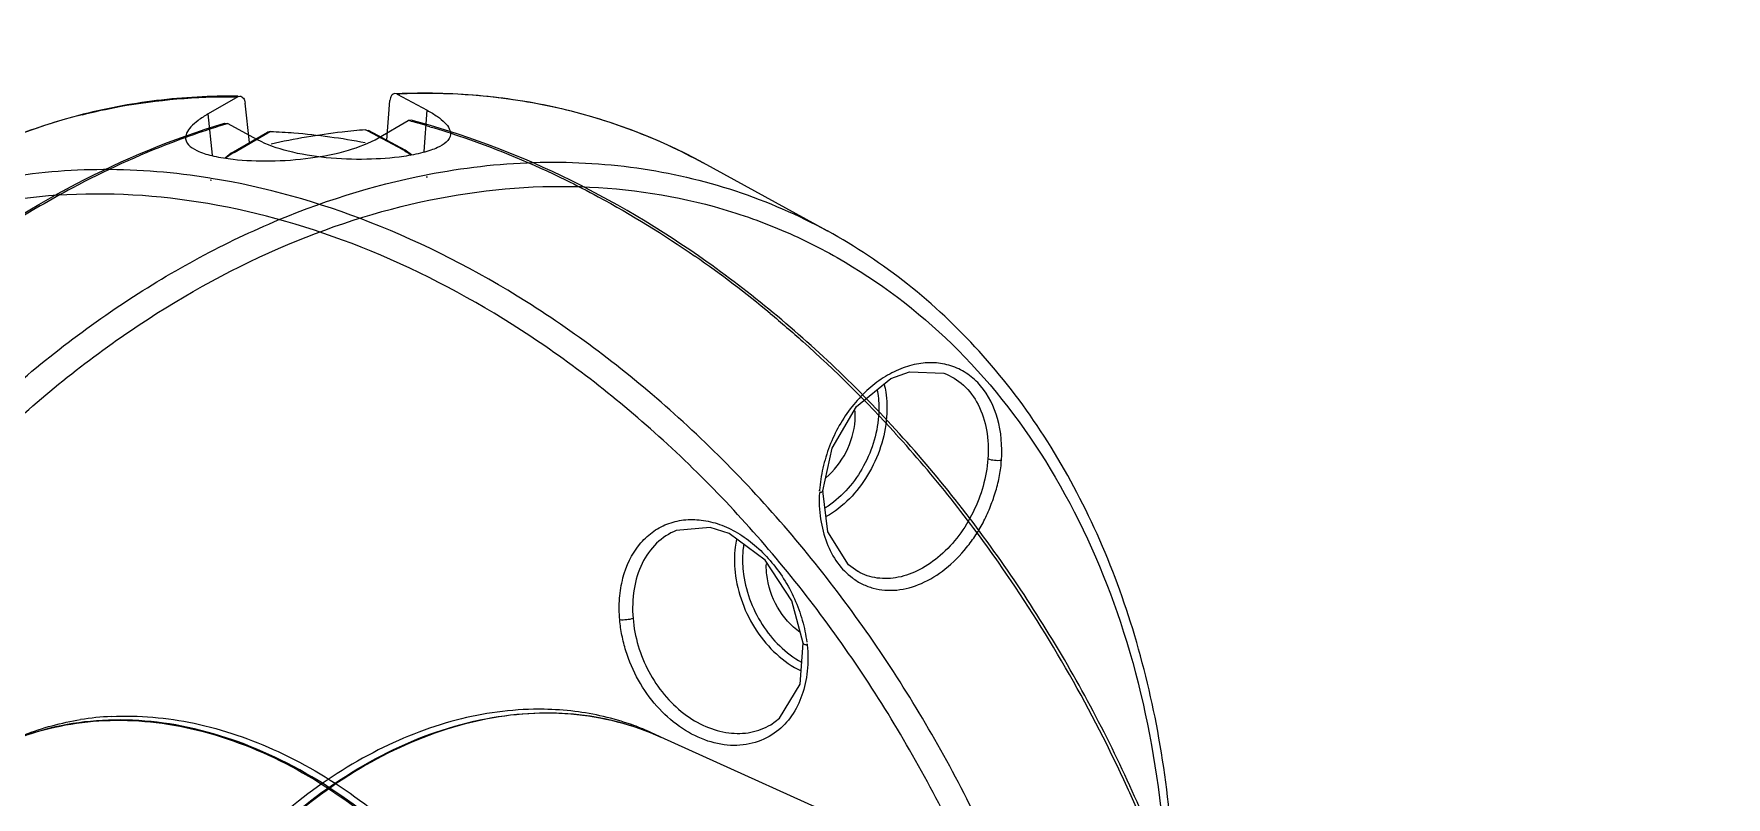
# Model space of a CAD drawing. Header units: metres. Extents: x 420822 to 421453, y 1458172 to 1458620.
# Drawn here: x 420944.917 to 420945.513, y 1458433.583 to 1458433.853 of the extents above; entities that cross this region are included whole.
import ezdxf

# ---------------------------------------------------------------- set-up
doc = ezdxf.new("R2010")
doc.units = ezdxf.units.M
doc.header["$MEASUREMENT"] = 0
for name, color, linetype in [('ASSEM_MEMBER_1', 7, 'CONTINUOUS'), ('BUILDING', 230, 'CONTINUOUS'), ('Standard', 7, 'CONTINUOUS')]:
    doc.layers.add(name, color=color, linetype=linetype)

# ---------------------------------------------------------------- blocks, each defined once
blk = doc.blocks.new('CCTV')
at = {"layer": 'ASSEM_MEMBER_1', "color": 7, "linetype": 'Continuous'}
for p, q in [((-0.1579, 17.4402), (-0.1996, 17.4161)), ((-0.1576, 17.4411), (-0.1581, 17.4411)), ((-0.1575, 17.4407), (-0.158, 17.4406)), ((-0.1575, 17.4405), (-0.1548, 17.4411)), ((-0.1415, 17.3757), (-0.1475, 17.4314)), ((0.0525, 17.3789), (0.0567, 17.4348)), ((0.0664, 17.4442), (0.0637, 17.4447)), ((0.0664, 17.4444), (0.0669, 17.4443)), ((0.0665, 17.4449), (0.0669, 17.4449)), ((0.0668, 17.4439), (0.1093, 17.4212)), ((-0.1933, 17.3581), (-0.1996, 17.4161)), ((-0.1767, 17.4029), (-0.1728, 17.4026)), ((-0.1299, 17.3796), (-0.1723, 17.4024)), ((0.0408, 17.3825), (0.0825, 17.4066)), ((0.0869, 17.4073), (0.0829, 17.4068)), ((0.1049, 17.363), (0.1093, 17.4212)), ((-0.167, 17.3609), (-0.116, 17.3904)), ((-0.1628, 17.3619), (-0.1154, 17.3893)), ((-0.1118, 17.3914), (-0.116, 17.3904)), ((-0.1154, 17.3893), (-0.1118, 17.3914)), ((-0.1154, 17.3893), (-0.1118, 17.3914)), ((0.026, 17.3917), (0.0223, 17.3937)), ((0.026, 17.3917), (0.0223, 17.3937)), ((0.0223, 17.3937), (0.0266, 17.3928)), ((0.0743, 17.3658), (0.026, 17.3917)), ((0.0785, 17.365), (0.0266, 17.3928)), ((-0.1755, 17.354), (-0.167, 17.361)), ((-0.1628, 17.3619), (-0.1669, 17.361)), ((0.0743, 17.3658), (0.0785, 17.365)), ((0.0873, 17.3584), (0.0785, 17.365)), ((0.1079, 17.3303), (0.1098, 17.3306)), ((0.6737, 17.2512), (0.4988, 17.347)), ((-0.1952, 17.3252), (-0.1971, 17.3255)), ((-0.1949, 17.3223), (-0.1968, 17.3226)), ((0.1077, 17.3273), (0.1096, 17.3276)), ((0.6737, 17.2512), (0.6739, 17.2511)), ((0.8379, 17.0505), (0.838, 17.0505)), ((0.4608, 16.8287), (0.4607, 16.8287)), ((0.7171, 16.7707), (0.717, 16.7707)), ((0.5941, 16.5549), (0.5941, 16.5549)), ((1.3817, 16.1116), (0.439, 16.5374))]:
    blk.add_line(p, q, dxfattribs=at)
for points in [[(0.6676, 16.8846), (0.6806, 16.945), (0.7151, 17.0037), (0.7633, 17.0428), (0.7895, 17.0526), (0.838, 17.0505)], [(0.717, 16.7707), (0.7035, 16.7802), (0.6744, 16.8267), (0.6676, 16.8846)], [(0.6398, 16.67), (0.6236, 16.7297), (0.586, 16.7871), (0.5353, 16.8243), (0.5084, 16.8328), (0.4607, 16.8287)], [(0.5941, 16.5549), (0.6065, 16.5639), (0.6355, 16.6119), (0.6398, 16.67)]]:
    blk.add_lwpolyline(points, dxfattribs=at)
for centre, radius, start, end in [((-0.1696, 16.5347), 0.9056, 89.2713, 89.5061), ((0.1085, 16.5393), 0.9056, 92.3934, 92.6283), ((-0.1853, 16.6506), 0.7881, 104.0888, 120.5957), ((0.1403, 16.3573), 1.0908, 106.662, 106.8549), ((-0.1953, 16.3518), 1.0908, 75.0446, 75.2375), ((-0.1993, 16.3369), 1.1062, 73.5959, 75.0417), ((0.1203, 16.6557), 0.7881, 61.3038, 77.8108), ((0.1448, 16.3426), 1.1062, 106.8578, 108.3036), ((-0.1039, 17.2601), 0.1176, 120.0319, 122.3345), ((0.0188, 17.2622), 0.1176, 59.565, 61.8676), ((-0.4019, 15.9348), 1.5589, 50.3244, 55.2353), ((-0.6153, 15.7091), 1.8701, 34.7968, 42.1966), ((0.829, 16.8746), 0.1665, 176.2711, 177.4743), ((-0.7017, 15.6474), 1.9762, 24.4997, 34.8365), ((0.4072, 16.6396), 0.2397, 6.6555, 7.5813), ((0.2673, 16.1681), 0.4086, 82.9467, 89.0439), ((-0.316, 16.1584), 0.4086, 92.8556, 98.9528), ((0.2844, 16.1949), 0.3757, 68.2051, 73.3472), ((0.2737, 16.203), 0.373, 63.699, 66.4384), ((0.2853, 16.1973), 0.3732, 67.4742, 68.198), ((0.2853, 16.1972), 0.3733, 65.6925, 67.4741), ((-0.7123, 15.6414), 1.9884, 23.4778, 24.5293)]:
    blk.add_arc(centre, radius, start, end, dxfattribs=at)
for points, knots in [([(-0.1581, 17.4411), (-0.1962, 17.4415), (-0.2719, 17.4374), (-0.3828, 17.4165), (-0.4885, 17.3809), (-0.5547, 17.3478), (-0.5864, 17.329)], [0, 0, 0, 0, 0.255406, 0.50596, 0.75345, 1, 1, 1, 1]), ([(-0.3771, 17.415), (-0.3598, 17.4194), (-0.289, 17.4348), (-0.2163, 17.4407), (-0.1618, 17.4403)], [0, 0, 0, 0, 0.246783, 1, 1, 1, 1]), ([(-0.1548, 17.4411), (-0.1539, 17.4411), (-0.152, 17.4405), (-0.1497, 17.4383), (-0.1482, 17.4352), (-0.1477, 17.4327), (-0.1475, 17.4314)], [0, 0, 0, 0, 0.204133, 0.430994, 0.697145, 1, 1, 1, 1]), ([(0.0637, 17.4447), (0.0628, 17.4447), (0.0609, 17.4441), (0.0587, 17.4418), (0.0573, 17.4386), (0.0568, 17.4361), (0.0567, 17.4348)], [0, 0, 0, 0, 0.204133, 0.430994, 0.697145, 1, 1, 1, 1]), ([(0.0669, 17.4449), (0.1051, 17.4465), (0.1808, 17.4449), (0.2924, 17.4277), (0.3992, 17.3957), (0.4665, 17.3647), (0.4988, 17.347)], [0, 0, 0, 0, 0.255406, 0.50596, 0.75345, 1, 1, 1, 1]), ([(0.2867, 17.426), (0.2693, 17.4298), (0.1981, 17.4428), (0.1252, 17.4464), (0.0707, 17.4441)], [0, 0, 0, 0, 0.246783, 1, 1, 1, 1]), ([(-1.3011, 15.8427), (-1.2885, 16.0165), (-1.2296, 16.2779), (-1.0858, 16.5997), (-0.9463, 16.825), (-0.7808, 17.0246), (-0.5943, 17.192), (-0.393, 17.3215), (-0.2489, 17.3814), (-0.1767, 17.403)], [0, 0, 0, 0, 0.257572, 0.389236, 0.519953, 0.647795, 0.771105, 0.888685, 1, 1, 1, 1]), ([(-0.1996, 17.4161), (-0.2045, 17.4133), (-0.2131, 17.4077), (-0.2236, 17.3988), (-0.2303, 17.3901), (-0.2317, 17.3837), (-0.2314, 17.381)], [0, 0, 0, 0, 0.343979, 0.621447, 0.834076, 1, 1, 1, 1]), ([(1.2623, 15.8852), (1.244, 16.0585), (1.1764, 16.3178), (1.022, 16.6347), (0.8752, 16.8552), (0.7031, 17.0492), (0.5112, 17.2103), (0.3057, 17.3331), (0.1597, 17.3881), (0.0869, 17.4073)], [0, 0, 0, 0, 0.257572, 0.389236, 0.519953, 0.647795, 0.771105, 0.888685, 1, 1, 1, 1]), ([(0.1093, 17.4212), (0.1143, 17.4185), (0.1231, 17.4133), (0.1339, 17.4047), (0.1408, 17.3963), (0.1425, 17.3899), (0.1423, 17.3872)], [0, 0, 0, 0, 0.343979, 0.621447, 0.834076, 1, 1, 1, 1]), ([(-0.2026, 17.3928), (-0.2186, 17.3876), (-0.2831, 17.3646), (-0.3456, 17.3359), (-0.3913, 17.3116)], [0, 0, 0, 0, 0.245185, 1, 1, 1, 1]), ([(-0.2314, 17.381), (-0.2305, 17.3724), (-0.2173, 17.3644), (-0.2027, 17.3593), (-0.1865, 17.3552), (-0.1736, 17.3533), (-0.1645, 17.3522)], [0, 0, 0, 0, 0.344893, 0.479873, 0.634946, 1, 1, 1, 1]), ([(-0.1645, 17.3522), (-0.1472, 17.3503), (-0.1106, 17.3489), (-0.0559, 17.3527), (-0.0042, 17.3628), (0.0275, 17.3748), (0.0408, 17.3825)], [0, 0, 0, 0, 0.249413, 0.521218, 0.781335, 1, 1, 1, 1]), ([(0.0763, 17.3562), (0.059, 17.3537), (0.0225, 17.3511), (-0.0323, 17.3531), (-0.0843, 17.3615), (-0.1164, 17.3724), (-0.1299, 17.3796)], [0, 0, 0, 0, 0.249413, 0.521218, 0.781335, 1, 1, 1, 1]), ([(-0.1118, 17.3914), (-0.1007, 17.391), (-0.0559, 17.3882), (-0.0113, 17.3821), (0.022, 17.3758)], [0, 0, 0, 0, 0.246834, 1, 1, 1, 1]), ([(0.0223, 17.3937), (0.0113, 17.3928), (-0.0334, 17.3885), (-0.0778, 17.381), (-0.1108, 17.3736)], [0, 0, 0, 0, 0.246834, 1, 1, 1, 1]), ([(0.1423, 17.3872), (0.1416, 17.3786), (0.1286, 17.3701), (0.1142, 17.3646), (0.0983, 17.3599), (0.0854, 17.3575), (0.0763, 17.3562)], [0, 0, 0, 0, 0.344893, 0.479873, 0.634946, 1, 1, 1, 1]), ([(0.1131, 17.3981), (0.1292, 17.3933), (0.1945, 17.3725), (0.2579, 17.3459), (0.3043, 17.3232)], [0, 0, 0, 0, 0.245185, 1, 1, 1, 1]), ([(-0.1668, 17.3595), (-0.1676, 17.359), (-0.1704, 17.3571), (-0.1732, 17.3551), (-0.1751, 17.3535)], [0, 0, 0, 0, 0.266548, 1, 1, 1, 1]), ([(0.0784, 17.3635), (0.0792, 17.3631), (0.0821, 17.3613), (0.0849, 17.3594), (0.0869, 17.3578)], [0, 0, 0, 0, 0.266548, 1, 1, 1, 1]), ([(-0.1971, 17.3255), (-0.2467, 17.3335), (-0.3457, 17.3417), (-0.4923, 17.3293), (-0.6315, 17.2923), (-0.7176, 17.2514), (-0.7581, 17.2274)], [0, 0, 0, 0, 0.259709, 0.510933, 0.756539, 1, 1, 1, 1]), ([(0.1098, 17.3306), (0.1591, 17.3402), (0.2578, 17.3517), (0.4047, 17.3442), (0.545, 17.3118), (0.6324, 17.2738), (0.6737, 17.2512)], [0, 0, 0, 0, 0.259709, 0.510933, 0.756539, 1, 1, 1, 1]), ([(-1.0654, 15.7608), (-1.0588, 15.8489), (-1.0311, 16.0264), (-0.9516, 16.2853), (-0.8354, 16.5319), (-0.6875, 16.7576), (-0.5125, 16.9537), (-0.3171, 17.1138), (-0.1077, 17.2312), (0.1081, 17.302), (0.3227, 17.3222), (0.4948, 17.2959), (0.6216, 17.2493), (0.741, 17.1866), (0.8761, 17.0772), (1.0042, 16.9045), (1.0959, 16.6975), (1.1479, 16.4638), (1.1553, 16.2998), (1.1526, 16.216)], [0, 0, 0, 0, 0.069688, 0.141021, 0.21283, 0.28389, 0.353034, 0.419327, 0.482114, 0.541242, 0.597057, 0.650547, 0.67691, 0.703265, 0.756654, 0.812313, 0.871244, 0.933858, 1, 1, 1, 1]), ([(-0.7151, 16.7733), (-0.66, 16.8456), (-0.5413, 16.9794), (-0.3388, 17.1451), (-0.1219, 17.2662), (0.0318, 17.3154), (0.1079, 17.3303)], [0, 0, 0, 0, 0.269017, 0.526743, 0.770637, 1, 1, 1, 1]), ([(-0.3913, 17.3116), (-0.4066, 17.3035), (-0.4684, 17.269), (-0.5275, 17.2298), (-0.5702, 17.1979)], [0, 0, 0, 0, 0.245621, 1, 1, 1, 1]), ([(0.6458, 16.7959), (0.5883, 16.8663), (0.4653, 16.9961), (0.2574, 17.155), (0.0366, 17.2688), (-0.1187, 17.3129), (-0.1952, 17.3252)], [0, 0, 0, 0, 0.269017, 0.526743, 0.770637, 1, 1, 1, 1]), ([(0.3043, 17.3232), (0.3199, 17.3155), (0.3828, 17.2831), (0.4431, 17.2459), (0.487, 17.2154)], [0, 0, 0, 0, 0.245621, 1, 1, 1, 1]), ([(1.0295, 15.7955), (1.0199, 15.8834), (0.9864, 16.0599), (0.8984, 16.316), (0.7741, 16.5586), (0.6188, 16.7792), (0.4373, 16.9695), (0.2367, 17.123), (0.0236, 17.2333), (-0.1944, 17.297), (-0.4096, 17.3101), (-0.5807, 17.278), (-0.7059, 17.2273), (-0.8232, 17.1606), (-0.9546, 17.0468), (-1.0769, 16.87), (-1.1617, 16.6601), (-1.2059, 16.4248), (-1.2079, 16.2606), (-1.2024, 16.1769)], [0, 0, 0, 0, 0.069688, 0.141021, 0.21283, 0.28389, 0.353034, 0.419327, 0.482114, 0.541242, 0.597057, 0.650547, 0.67691, 0.703265, 0.756654, 0.812313, 0.871244, 0.933858, 1, 1, 1, 1]), ([(1.1628, 16.2143), (1.167, 16.325), (1.1567, 16.49), (1.1053, 16.6984), (1.0502, 16.8409), (0.9786, 16.9698), (0.8914, 17.083), (0.79, 17.1784), (0.7136, 17.2293), (0.6739, 17.2511)], [0, 0, 0, 0, 0.275776, 0.406908, 0.533216, 0.654952, 0.772689, 0.887322, 1, 1, 1, 1]), ([(0.5933, 17.1347), (0.6088, 17.1218), (0.6708, 17.0685), (0.7288, 17.0108), (0.7702, 16.9652)], [0, 0, 0, 0, 0.246636, 1, 1, 1, 1]), ([(0.9193, 16.9281), (0.9208, 16.9476), (0.918, 16.9852), (0.8977, 17.0271), (0.8727, 17.0498), (0.8512, 17.0609), (0.8273, 17.0661), (0.8021, 17.0646), (0.7766, 17.0575), (0.7518, 17.0444), (0.7286, 17.0262), (0.7004, 16.9956), (0.6793, 16.958), (0.6668, 16.9171), (0.6635, 16.8959), (0.6628, 16.8854)], [0, 0, 0, 0, 0.130392, 0.246208, 0.300078, 0.352782, 0.40592, 0.461165, 0.519442, 0.581375, 0.647006, 0.715564, 0.85783, 0.929561, 1, 1, 1, 1]), ([(0.838, 17.0505), (0.8482, 17.0468), (0.8677, 17.0348), (0.8887, 17.0061), (0.9001, 16.9698), (0.9012, 16.9434), (0.9002, 16.9298)], [0, 0, 0, 0, 0.223947, 0.460322, 0.718639, 1, 1, 1, 1]), ([(0.7442, 17.0265), (0.7444, 17.025), (0.7455, 17.0189), (0.7461, 17.0127), (0.7463, 17.0081)], [0, 0, 0, 0, 0.246279, 1, 1, 1, 1]), ([(0.7539, 17.0348), (0.7548, 17.0312), (0.7579, 17.016), (0.7583, 17.0005), (0.7574, 16.9888)], [0, 0, 0, 0, 0.241246, 1, 1, 1, 1]), ([(0.713, 16.9841), (0.7131, 16.9853), (0.7133, 16.9897), (0.7133, 16.9942), (0.7131, 16.9975)], [0, 0, 0, 0, 0.253081, 1, 1, 1, 1]), ([(0.7463, 17.0081), (0.7464, 17.0066), (0.7466, 17.0005), (0.7464, 16.9944), (0.746, 16.9899)], [0, 0, 0, 0, 0.246839, 1, 1, 1, 1]), ([(0.746, 16.9899), (0.7441, 16.9639), (0.7279, 16.9136), (0.6922, 16.8739), (0.6709, 16.8607)], [0, 0, 0, 0, 0.50948, 1, 1, 1, 1]), ([(0.6716, 16.9032), (0.6835, 16.9129), (0.7029, 16.9381), (0.7118, 16.9686), (0.713, 16.9841)], [0, 0, 0, 0, 0.496047, 1, 1, 1, 1]), ([(0.7574, 16.9888), (0.7564, 16.9745), (0.7504, 16.9457), (0.7268, 16.8941), (0.6962, 16.8617), (0.6722, 16.8483)], [0, 0, 0, 0, 0.253941, 0.513307, 1, 1, 1, 1]), ([(0.7092, 16.7618), (0.7136, 16.7585), (0.7229, 16.7527), (0.7437, 16.745), (0.7728, 16.7428), (0.8082, 16.753), (0.842, 16.7739), (0.8664, 16.7991), (0.8838, 16.8226), (0.8951, 16.8421), (0.9043, 16.8629), (0.9117, 16.8843), (0.9172, 16.9061), (0.9191, 16.9208), (0.9193, 16.9281)], [0, 0, 0, 0, 0.051745, 0.103011, 0.207376, 0.319994, 0.443654, 0.577604, 0.647343, 0.718131, 0.78954, 0.8607, 0.931238, 1, 1, 1, 1]), ([(0.9002, 16.9298), (0.8984, 16.9039), (0.8838, 16.853), (0.8453, 16.8006), (0.8057, 16.7728), (0.775, 16.7613), (0.7443, 16.7599), (0.7254, 16.7661), (0.7171, 16.7707)], [0, 0, 0, 0, 0.278488, 0.552186, 0.677709, 0.792543, 0.898296, 1, 1, 1, 1]), ([(0.9002, 16.9298), (0.9031, 16.9287), (0.9096, 16.9276), (0.9161, 16.9275), (0.9193, 16.9281)], [0, 0, 0, 0, 0.488652, 1, 1, 1, 1]), ([(0.6626, 16.8819), (0.6616, 16.8696), (0.6632, 16.8455), (0.6714, 16.8117), (0.6866, 16.7829), (0.7012, 16.7678), (0.7092, 16.7618)], [0, 0, 0, 0, 0.276915, 0.536636, 0.776895, 1, 1, 1, 1]), ([(0.6676, 16.8846), (0.6676, 16.884), (0.6665, 16.883), (0.6647, 16.8824), (0.6634, 16.8821), (0.6626, 16.8819)], [0, 0, 0, 0, 0.319133, 0.606999, 1, 1, 1, 1]), ([(0.381, 16.7027), (0.3801, 16.7128), (0.3799, 16.7327), (0.3858, 16.7698), (0.4013, 16.8031), (0.4258, 16.8268), (0.4472, 16.8387), (0.4712, 16.8446), (0.4966, 16.8443), (0.5225, 16.838), (0.5479, 16.8258), (0.572, 16.8085), (0.5939, 16.7867), (0.6128, 16.761), (0.6281, 16.7327), (0.6392, 16.7025), (0.6434, 16.6816), (0.6447, 16.6712)], [0, 0, 0, 0, 0.067212, 0.131193, 0.247822, 0.302087, 0.355062, 0.408368, 0.463601, 0.521866, 0.583743, 0.649144, 0.717484, 0.787935, 0.8593, 0.930382, 1, 1, 1, 1]), ([(0.4607, 16.8287), (0.4505, 16.8246), (0.431, 16.8118), (0.4104, 16.7822), (0.3993, 16.7452), (0.3986, 16.7185), (0.3997, 16.7048)], [0, 0, 0, 0, 0.224192, 0.461272, 0.719804, 1, 1, 1, 1]), ([(0.5458, 16.8162), (0.545, 16.8126), (0.5424, 16.7973), (0.5424, 16.7816), (0.5437, 16.7699)], [0, 0, 0, 0, 0.241175, 1, 1, 1, 1]), ([(0.5558, 16.8086), (0.5556, 16.807), (0.5547, 16.8007), (0.5543, 16.7943), (0.5542, 16.7895)], [0, 0, 0, 0, 0.246158, 1, 1, 1, 1]), ([(0.5542, 16.7895), (0.5542, 16.788), (0.5542, 16.782), (0.5546, 16.7759), (0.5551, 16.7714)], [0, 0, 0, 0, 0.246839, 1, 1, 1, 1]), ([(0.5883, 16.7667), (0.5882, 16.768), (0.5877, 16.773), (0.5876, 16.778), (0.5878, 16.7817)], [0, 0, 0, 0, 0.253541, 1, 1, 1, 1]), ([(1.0673, 15.8004), (1.0577, 15.8894), (1.0239, 16.0683), (0.9348, 16.3278), (0.8095, 16.574), (0.7036, 16.7251), (0.6458, 16.7959)], [0, 0, 0, 0, 0.245392, 0.496618, 0.749584, 1, 1, 1, 1]), ([(0.5437, 16.7699), (0.5453, 16.7553), (0.5524, 16.7261), (0.5786, 16.6745), (0.6114, 16.6429), (0.6367, 16.6308)], [0, 0, 0, 0, 0.254658, 0.514615, 1, 1, 1, 1]), ([(0.5551, 16.7714), (0.558, 16.7449), (0.5765, 16.694), (0.6149, 16.6552), (0.6374, 16.6431)], [0, 0, 0, 0, 0.510671, 1, 1, 1, 1]), ([(0.6353, 16.685), (0.6224, 16.6942), (0.6007, 16.7193), (0.5901, 16.7506), (0.5883, 16.7667)], [0, 0, 0, 0, 0.494506, 1, 1, 1, 1]), ([(0.3997, 16.7048), (0.3969, 16.7036), (0.3906, 16.7025), (0.3842, 16.7023), (0.381, 16.7027)], [0, 0, 0, 0, 0.487222, 1, 1, 1, 1]), ([(0.6023, 16.5453), (0.5933, 16.5384), (0.5723, 16.5277), (0.5364, 16.5238), (0.4992, 16.5321), (0.4634, 16.5515), (0.4317, 16.5805), (0.4059, 16.617), (0.3912, 16.6517), (0.3837, 16.6807), (0.3815, 16.6954), (0.381, 16.7027)], [0, 0, 0, 0, 0.104742, 0.212655, 0.328093, 0.452646, 0.585263, 0.723237, 0.862835, 0.932095, 1, 1, 1, 1]), ([(0.3997, 16.7048), (0.4019, 16.6788), (0.4172, 16.6277), (0.4588, 16.5767), (0.501, 16.5513), (0.5337, 16.5419), (0.5658, 16.5425), (0.5855, 16.5498), (0.5941, 16.5549)], [0, 0, 0, 0, 0.273628, 0.542745, 0.668432, 0.785587, 0.895017, 1, 1, 1, 1]), ([(0.6452, 16.6673), (0.6467, 16.6551), (0.6467, 16.6309), (0.6396, 16.5967), (0.6251, 16.5671), (0.6104, 16.5515), (0.6023, 16.5453)], [0, 0, 0, 0, 0.27492, 0.532604, 0.772987, 1, 1, 1, 1]), ([(0.6398, 16.67), (0.6399, 16.6693), (0.6411, 16.6684), (0.643, 16.6677), (0.6444, 16.6674), (0.6452, 16.6673)], [0, 0, 0, 0, 0.324302, 0.611449, 1, 1, 1, 1]), ([(0.2741, 16.5766), (0.235, 16.5773), (0.1538, 16.5673), (0.0357, 16.522), (-0.0769, 16.4488), (-0.1793, 16.3512), (-0.2668, 16.2335), (-0.3359, 16.1012), (-0.3832, 15.96), (-0.3993, 15.8625), (-0.4029, 15.814)], [0, 0, 0, 0, 0.105703, 0.218581, 0.339141, 0.466607, 0.599078, 0.734039, 0.868604, 1, 1, 1, 1]), ([(-0.3928, 15.8105), (-0.3885, 15.8675), (-0.3678, 15.9823), (-0.3051, 16.1456), (-0.214, 16.294), (-0.0999, 16.4183), (0.0305, 16.5109), (0.149, 16.5574), (0.2434, 16.572), (0.3117, 16.572), (0.3775, 16.561), (0.4191, 16.5464), (0.439, 16.5374)], [0, 0, 0, 0, 0.135406, 0.274049, 0.411941, 0.545221, 0.670883, 0.787506, 0.842734, 0.896217, 0.94844, 1, 1, 1, 1]), ([(0.3921, 16.5549), (0.3723, 16.5608), (0.3311, 16.5695), (0.2672, 16.5727), (0.2017, 16.566), (0.112, 16.5438), (0.0009, 16.4913), (-0.1203, 16.3962), (-0.2257, 16.2735), (-0.3096, 16.1299), (-0.3674, 15.9736), (-0.3867, 15.8643), (-0.3909, 15.8101)], [0, 0, 0, 0, 0.051158, 0.103409, 0.157239, 0.213005, 0.330852, 0.457311, 0.590662, 0.727956, 0.865612, 1, 1, 1, 1]), ([(-0.3364, 16.5665), (-0.2973, 16.5685), (-0.2157, 16.5611), (-0.0963, 16.5198), (0.0187, 16.4504), (0.1242, 16.3562), (0.2157, 16.2415), (0.2891, 16.1115), (0.341, 15.972), (0.3604, 15.8751), (0.3656, 15.8268)], [0, 0, 0, 0, 0.105703, 0.218581, 0.339141, 0.466607, 0.599078, 0.734039, 0.868604, 1, 1, 1, 1]), ([(0.4228, 16.545), (0.4145, 16.5486), (0.3806, 16.562), (0.3447, 16.5702), (0.3175, 16.5736)], [0, 0, 0, 0, 0.248612, 1, 1, 1, 1]), ([(0.3556, 15.8229), (0.3494, 15.8797), (0.3249, 15.9938), (0.2568, 16.1549), (0.1608, 16.3002), (0.0427, 16.4207), (-0.0907, 16.5089), (-0.2107, 16.5514), (-0.3055, 16.5629), (-0.3737, 16.5606), (-0.4392, 16.5474), (-0.4803, 16.5315), (-0.4998, 16.5218)], [0, 0, 0, 0, 0.135406, 0.274049, 0.411941, 0.545221, 0.670883, 0.787506, 0.842734, 0.896217, 0.94844, 1, 1, 1, 1]), ([(-0.4839, 16.53), (-0.4757, 16.5338), (-0.4423, 16.5483), (-0.4066, 16.5578), (-0.3796, 16.5621)], [0, 0, 0, 0, 0.248612, 1, 1, 1, 1]), ([(-0.4536, 16.5409), (-0.4339, 16.5475), (-0.393, 16.5575), (-0.3293, 16.5628), (-0.2637, 16.5583), (-0.1733, 16.5391), (-0.0605, 16.4903), (0.0638, 16.3993), (0.1733, 16.2801), (0.2619, 16.1394), (0.3248, 15.9851), (0.3477, 15.8765), (0.3537, 15.8224)], [0, 0, 0, 0, 0.051158, 0.103409, 0.157239, 0.213005, 0.330852, 0.457311, 0.590662, 0.727956, 0.865612, 1, 1, 1, 1])]:
    blk.add_open_spline(points, degree=3, knots=knots, dxfattribs=at)
for points in [[(-0.1579, 17.4402), (-0.1578, 17.4403), (-0.1576, 17.4404), (-0.1575, 17.4404)], [(0.0668, 17.4439), (0.0667, 17.444), (0.0665, 17.4441), (0.0664, 17.4442)], [(-0.1728, 17.4026), (-0.1726, 17.4025), (-0.1725, 17.4025), (-0.1723, 17.4024)], [(0.0829, 17.4068), (0.0828, 17.4068), (0.0826, 17.4067), (0.0825, 17.4066)]]:
    blk.add_open_spline(points, degree=3, dxfattribs=at)

msp = doc.modelspace()

# ---------------------------------------------------------------- hatches: boundary and pattern name
at = {"layer": 'BUILDING'}
h = msp.add_hatch(color=172, dxfattribs=at)
h.dxf.hatch_style = 1
h.set_gradient(color1=(0, 0, 204), color2=(255, 255, 0), name='CYLINDER')
h.paths.add_polyline_path([(420978.518, 1458475.843), (420976.961, 1458449.19), (420945.312, 1458450.837), (420942.85, 1458452.851), (420942.935, 1458454.287), (420917.336, 1458455.499), (420918.52, 1458478.917), (420952.308, 1458477.074), (420953.236, 1458477.708), (420953.375, 1458479.675), (420962.027, 1458480.342), (420966.848, 1458480.022), (420966.897, 1458476.549)])
h.paths.add_polyline_path([(421075.349, 1458478.061), (421077.671, 1458478.029), (421077.64, 1458475.772), (421075.347, 1458475.713)])
h.paths.add_polyline_path([(421138.169, 1458479.125), (421137.834, 1458474.226), (421147.812, 1458473.676), (421148.111, 1458478.591)])
h.paths.add_polyline_path([(421054.387, 1458432.55), (421057.471, 1458432.328), (421057.328, 1458429.249), (421054.207, 1458429.338)])
h.paths.add_polyline_path([(421030.689, 1458413.843), (421036.759, 1458413.164), (421036.429, 1458410.672), (421030.419, 1458411.454)])
h.paths.add_polyline_path([(421018.386, 1458408.231), (421019.656, 1458407.662), (421018.379, 1458404.095), (421017.073, 1458404.61)])
h.paths.add_polyline_path([(420924.109, 1458397.421), (420923.894, 1458394.317), (420933.901, 1458393.725), (420934.037, 1458396.829)], flags=17)
h.paths.add_polyline_path([(420917.51, 1458397.875), (420922.613, 1458397.523), (420922.338, 1458394.494), (420917.349, 1458394.807)], flags=17)
h.paths.add_polyline_path([(420921.819, 1458386.514), (420924.26, 1458386.239), (420924.011, 1458384.016), (420921.554, 1458384.261)])
h.paths.add_polyline_path([(420916.96, 1458386.207), (420919.083, 1458386.02), (420918.942, 1458384.468), (420916.809, 1458384.686)])
h.paths.add_polyline_path([(420912.6, 1458357.489), (420917.842, 1458357.07), (420917.558, 1458354.36), (420920.171, 1458354.333), (420921.08, 1458363.463), (420922.026, 1458375.5), (420919.477, 1458375.802), (420914.279, 1458376.169)])
h.paths.add_polyline_path([(420908.824, 1458375.299), (420912.138, 1458374.936), (420911.82, 1458371.572), (420908.515, 1458371.884)])
h.paths.add_polyline_path([(420942.665, 1458364.516), (420942.184, 1458360.738), (420958.977, 1458358.7), (420958.317, 1458353.706), (420971.091, 1458352.147), (420972.13, 1458360.978)])
h.paths.add_polyline_path([(420990.243, 1458343.259), (420996.501, 1458343.075), (420996.297, 1458336.867), (420990.038, 1458336.997)])
h.paths.add_polyline_path([(421006.439, 1458362.706), (421012.579, 1458362.031), (421011.219, 1458343.772), (421008.07405, 1458344.11774), (421007.832, 1458340.868), (421004.882, 1458341.307)])
edge = h.paths.add_edge_path()
edge.add_line((420946.328, 1458424.099), (420946.137, 1458420.471))
edge.add_line((420942.694, 1458424.202), (420946.328, 1458424.099))
edge.add_line((420942.503, 1458420.574), (420946.137, 1458420.471))
edge.add_line((420942.694, 1458424.202), (420942.503, 1458420.574))
edge.add_line((420916.96, 1458386.207), (420921.73344, 1458385.78654))
edge.add_line((420918.942, 1458384.468), (420921.554, 1458384.261))

# ---------------------------------------------------------------- block references
at = {"layer": 'Standard', "xscale": 0.25, "yscale": 0.25, "zscale": 0.25}
msp.add_blockref('CCTV', (420945.02807, 1458429.47028, 7.659), dxfattribs=at)

doc.saveas('drawing.dxf')
